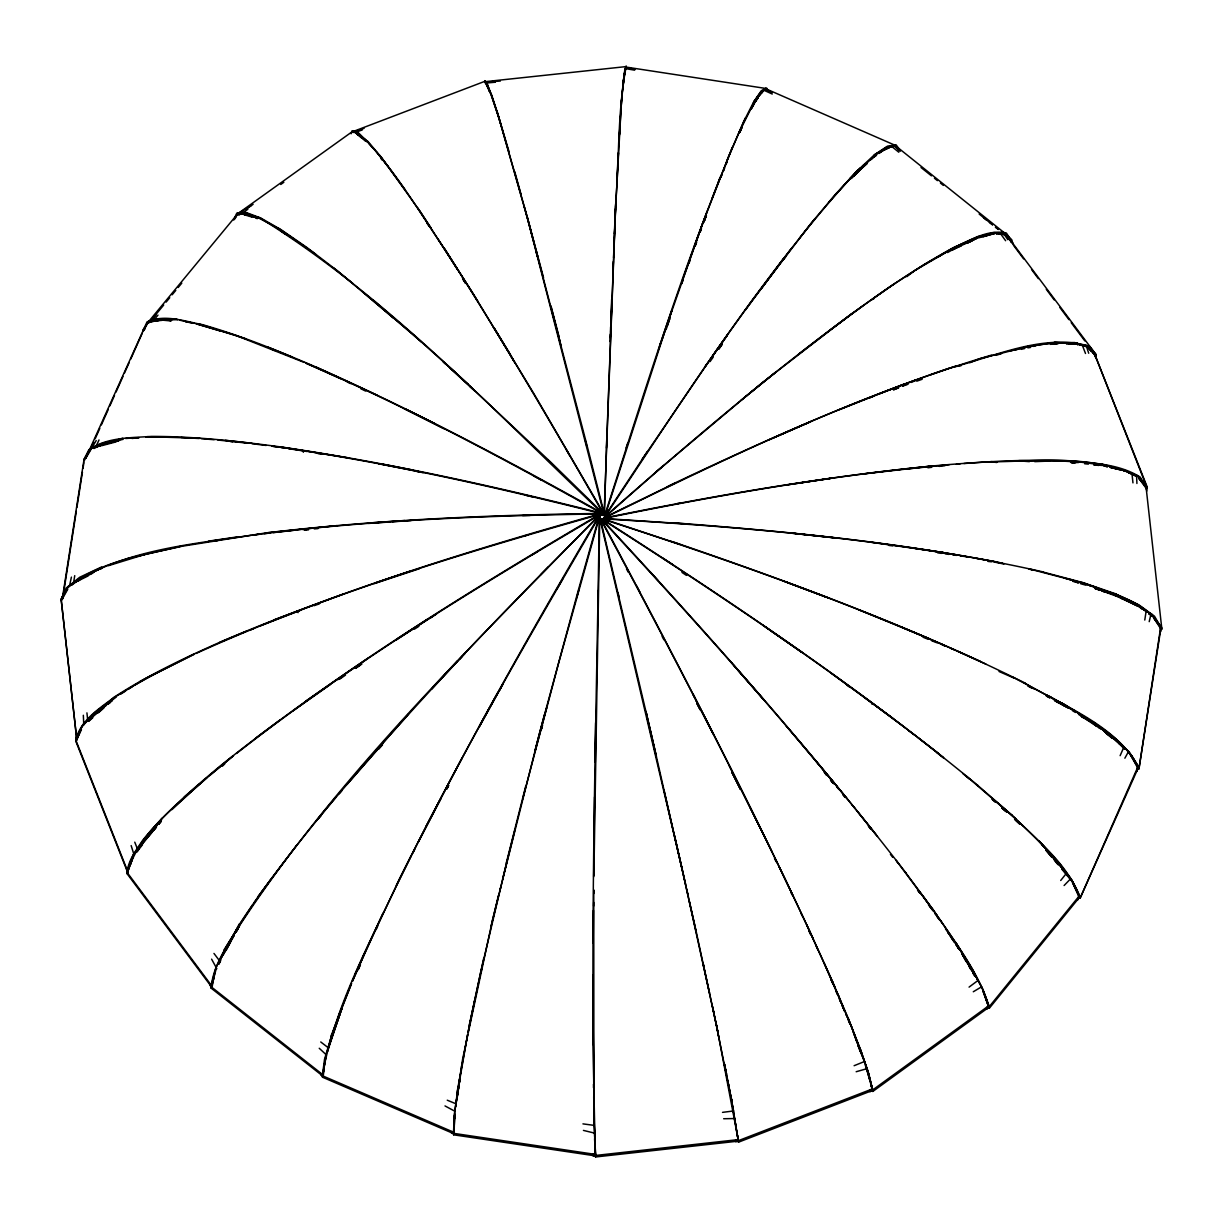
<?xml version="1.0" encoding="UTF-8"?>
<svg xmlns="http://www.w3.org/2000/svg" width="1223" height="1223" viewBox="0 0 1223 1223"><rect width="100%" height="100%" fill="white"/><g stroke="black" fill="none" stroke-linecap="round" stroke-linejoin="round"><path stroke-width="1.5" d="M593.063 974.991L593.048 1044.61M593.14 1018.392L594.026 1117.195M593.201 943.239L593.43 910.325M717.84 1031.784L694.802 925.2L651.737 736.124L600.218 518.155L599.255 518.842C596.304 731.507 589.073 944.324 595.54 1156.973L738.386 1141.12L731.171 1097.474M593.736 893.57L593.766 889.901L593.889 1114.229M593.69 876.738L594.577 796.953M593.889 875.607L599.759 517.619L598.659 518.032L577.929 591.626L539.389 733.571L492.349 920.674L462.646 1058.95L454.696 1111.982L453.519 1133.324L453.657 1134.822L595.708 1155.918L595.173 1147.403M595.968 719.965L596.09 712.367M593.629 906.121L593.675 902.314M595.066 760.339L595.616 722.762M594.179 849.588L594.271 843.855M595.311 762.265L596.014 716.158M598.062 601.594L598.276 590.449M599.698 521.395L599.759 517.619L599.912 519.102M62.281 596.625L62.205 599.301L84.051 459.313L88.851 449.758C107.104 437.192 130.234 437.895 151.438 436.412C194.503 436.336 237.354 441.151 279.991 446.838C387.92 462.554 494.474 486.357 600.218 512.834L600.783 515.418L600.355 514.333M1160.581 630.09L1160.642 627.414C1145.11 599.377 1109.368 593.308 1081.881 582.469M1160.719 631.588L1160.642 627.414L1138.949 768.885L1129.379 753.353L1131.994 755.967L1138.949 768.885L1160.795 628.912L1153.579 617.569M606.455 448.061L615.643 204.302M605.63 515.846L604.529 516.274L604.376 514.776L606.761 438.828M610.094 341.614L610.629 326.847M454.574 1115.315L454.1 1133.843L451.486 1133.094M610.904 319.509L611.653 299.36M610.69 332.044L611.836 300.72M614.359 233.669L615.995 196.872M615.658 206.779L615.811 202.987M618.395 153.043L618.257 156.483L618.471 152.722M320.747 1041.965L328.177 1047.683L342.104 1008.211M610.216 337.838L610.369 334.139M626.237 66.027L624.815 69.344L621.483 101.28L615.566 208.751L604.07 515.739L605.033 515.051M612.983 270.925L613.365 261.508M613.533 257.747L615.566 208.751M615.888 206.519L616.071 202.773M616.728 184.474L617.875 161.084M615.826 200.587C619.327 156.238 617.6 110.712 626.1 67.082L765.629 88.423L766.469 89.554M620.749 111.492L622.094 93.911M621.819 98.941L621.987 95.791M454.054 1127.698L453.657 1134.822L454.971 1114.153L454.711 1116.798M454.543 1118.816L454.742 1115.254M619.557 134.499L619.755 130.999M619.037 140.003L621.743 98.299M624.846 71.882L624.968 69.91L624.326 75.734M490.148 92.81L484.996 81.696L625.993 66.608L626.375 67.525M623.149 84.158L624.999 69.665M213.964 953.436L219.574 960.85L234.113 935.243M622.079 94.217L623.562 78.838M623.21 85.457L623.547 82.033M457.601 1090.412L454.161 1116.278L453.519 1133.324L595.555 1154.42L592.834 1154.374M458.701 1086.238L455.965 1103.803L447.251 1100.196M455.659 1106.723L459.817 1078.197M251.831 217.037L244.676 214.866L244.845 213.475L252.397 216.868M325.15 1058.491L323.224 1076.408L320.9 1075.017M458.105 1089.754L460.23 1075.904M457.02 1098.85L458.946 1086.039M459.496 1082.386L460.047 1078.732M1144.774 620.046L1146.196 610.812L1129.486 601.181L1120.772 598.154L1120.62 596.656L1093.117 586.337L1063.75 577.898M62.648 598.934L76.33 511.214M76.911 507.469L82.445 472.017M83.026 468.271L83.898 462.676M324.019 1067.939L322.551 1077.234L454.1 1133.843M324.905 1062.359L325.486 1058.644M485.088 82.262L485.271 81.161L352.438 131.778L353.202 132.573M456.943 1095.793L467.629 1034.459L457.219 1091.39M459.924 1079.405L457.096 1097.291L457.754 1091.894M602.312 513.859L602.129 515.021L602.175 512.376L551.038 462.416L455.46 372.556L412.182 333.741L337.303 270.711L306.606 247.26L280.938 229.588L260.591 217.923L245.823 212.405L236.803 213.092L233.669 219.972L238.363 212.97L260.591 217.923M978.217 785.732C859.509 687.83 731.568 601.854 602.159 518.873L601.976 520.02C695.673 620.994 787.429 723.863 873.558 831.395M74.741 575.666L73.502 583.172L88.148 575.911M459.282 1082.737L459.863 1079.221M86.925 712.856L87.75 720.408L92.107 717.228L92.428 715.363L106.019 705.671M623.226 81.146L625.993 66.608M99.017 439.944L95.822 446.884L100.133 446.105L100.439 444.499L111.125 442.833M461.484 1067.175L462.187 1063.704M469.235 1025.18L483.819 957.777M69.405 586.444L71.408 577.118M215.187 970.573L211.992 987.511L210.111 985.57M481.235 971.154L482.015 967.76M474.86 999.604L468.042 1032.288L480.731 972.04L506.796 861.772M1149.207 621.666L1150.935 614.252L1151.088 615.75M490.882 927.065L498.48 895.267M624.173 74.878L624.739 72.661M502.607 879.123L514.593 831.151M506.322 862.811L525.798 785.839M545.626 711.725L546.559 708.041L534.787 752.466M499.672 891.246L500.604 887.577M522.603 799.154L558.743 662.713L599.469 516.977L598.292 517.1C528.336 635.884 460.612 756.089 399.172 879.52C369.912 943.132 334.475 1006.055 322.398 1075.736L322.551 1077.234L325.777 1056.779M214.3 976.015L211.12 988.138L323.224 1076.408M534.986 750.555L544.556 714.339M541.514 729.091L542.462 725.529M541.544 728.77L542.477 725.27M576.675 597.925L578.662 590.571M331.693 1035.101L324.508 1059.332L322.398 1075.736L453.947 1132.345L451.333 1131.596M327.305 1051.337L331.83 1036.6M1137.054 769.542L1137.818 766.974C1123.081 736.063 1089.25 721.05 1062.053 703.057M1137.207 771.04L1137.818 766.974L1080.108 898.217L1137.971 768.472L1131 755.569M128.339 870.103C140.706 830.555 177.564 804.948 206.779 777.828M130.678 864.355L132.283 859.05M332.549 1034.612L339.474 1013.561L351.582 983.414L331.051 1035.942M351.108 133.781L352.025 130.815L357.957 132.344C393.195 166.297 417.532 209.592 444.989 249.645C500.329 336.157 552.276 424.763 603.352 513.828L603.505 515.326L604.101 512.926L586.841 444.668L527.449 217.602L497.868 113.968L491.585 94.706L485.271 81.161M604.865 518.292L604.666 515.418C647.64 382.646 688.182 248.559 744.119 120.527M658.509 349.564L671.58 310.902M327.535 1051.49L341.507 1009.128L331.188 1037.44M626.084 447.954L627.873 442.634M661.75 340.483L671.931 310.504M666.092 329.629L669.669 319.05M718.344 182.273L719.476 178.955M681.486 283.889L682.709 280.312M694.328 246.419L707.139 211.319M667.345 325.7L670.296 317.139M330.271 1040.161L341.706 1008.379M330.424 1041.66L339.627 1015.059M681.639 283.736L683.183 279.929M699.984 232.202L701.207 228.716M703.668 221.776L705.503 216.578M724.398 168.025L723.236 171.296L724.658 167.964M725.545 164.738L727.868 158.18M681.761 282.039L702.935 222.662L732.302 147.249M695.383 245.747L696.667 242.154M659.671 345.941L660.924 342.425M702.935 222.662L667.192 324.202L605.492 514.348L604.376 514.776M689.084 263.098L690.353 259.566M132.696 858.072L126.993 873.604L211.992 987.511M700.198 232.08L701.482 228.579M703.76 222.387L706.435 215.263M76.178 737.209L76.82 739.823L81.681 727.119L94.813 712.596L116.047 696.437L145.14 678.826L194.396 654.244M711.679 199.532L720.194 177.259M738.57 133.429L755.585 99.476L762.067 91.068M726.003 164.646L727.333 161.344M721.004 177.09L722.35 173.742M728.266 157.217L745.556 117.729M624.953 70.842L625.366 69.91M363.919 954.888L352.377 981.427C422.684 820.373 510.893 667.88 599.362 516.289L598.185 516.106C465.489 653.082 325.119 787.26 223.84 950.195M358.293 969.656L360.449 964.672M1120.13 755.661L1123.891 747.1L1119.183 743.752L1118.525 741.857L1106.907 733.815M739.716 132.298L741.994 127.161M85.809 458.014L147.035 321.878C164.815 313.898 184.413 321.267 202.391 324.645C241.512 335.744 279.18 351.23 316.497 367.267C413.909 410.546 508.141 460.551 601.166 512.483L601.288 513.629C495.544 487.029 388.975 463.104 281.03 447.297M90.578 449.131L93.667 442.206M95.211 438.751L99.827 428.371M101.371 424.901L108.327 409.338M109.856 405.883L114.488 395.503M116.032 392.033L122.973 376.47M124.517 373L129.149 362.62M130.693 359.165L142.265 333.222M354.838 974.838L382.921 913.275M357.972 969.64L360.219 964.611M603.321 514.012L602.832 515.082L603.168 512.513L533.794 393.5L471.833 291.563L420.299 211.686L381.714 157.736L367.894 141.364L353.05 131.075L237.461 213.918L235.03 218.795M905.998 873.039C810.987 749.561 707.139 633.178 601.456 518.797L600.967 519.867C674.928 657.959 747.329 796.953 813.356 939.035M216.119 969.075L211.12 988.138C213.031 963.923 228.93 943.789 240.228 923.12C264.825 885.498 292.587 850.138 320.946 815.313C408.192 710.38 502.684 611.745 599.423 515.586L598.337 515.128C468.226 591.504 339.23 671.014 221.088 765.216C193.402 788.346 165.839 811.95 142.908 839.956C136.043 850.306 127.742 860.747 126.993 873.604L131.748 858.76M218.336 964.183L223.992 951.677L239.54 925.291L235.932 932.033M219.07 963.785L220.553 960.498M222.769 955.576L224.833 951.02M739.686 132.527L741.948 127.544M357.957 969.304L360.204 964.335M376.118 929.618L377.662 926.315M81.452 729.627L75.887 741.428L128.002 873.222L126.703 870.868M740.037 131.671L741.49 128.598M751.549 107.838L755.585 99.476L755.738 100.974L757.893 98.176M85.763 458.289L96.204 440.525M225.858 949.277L234.006 934.999M396.374 885.345L410.806 856.497M352.407 132.374L353.05 131.075M176.968 319.188L149.007 321.252L142.892 329.996L143.03 331.479L147.188 323.376L149.16 322.75M144.482 329.17L147.891 322.505L238.363 212.97M743.722 121.505L753.842 101.601L761.348 90.685L766.531 87.949L767.937 90.67M751.411 108.343L757.924 97.366M755.738 100.974L761.898 91.282L762.219 92.566M418.434 841.928L441.014 798.558M446.747 788.636L448.489 785.319M446.93 788.881L448.627 785.655M720.271 177.457L721.86 174.446M425.65 827.084L462.34 757.557M446.762 788.85L448.505 785.548M499.213 690.919L502.867 684.33M239.402 923.793L215.982 967.592L210.983 986.64L323.071 1074.91L320.747 1073.519M218.825 964.03L220.629 960.667M226.026 950.561L230.536 942.138M412.885 852.905L414.643 849.603M446.456 788.636L448.275 785.319M1124.87 758.214L1128.447 751.671M751.35 108.969L753.98 104.169M479.554 725.759L497.471 693.166M478.942 727.563L500.956 687.601M597.527 519.561L599.362 516.289L599.622 518.476L598.444 518.598M557.061 588.767L562.687 578.999M222.632 954.078L238.837 926.025M223.656 954.016L234.204 935.259M67.754 589.287L61.288 600.631L76.759 739.441M238.959 926.178L235.81 930.627L235.963 932.125L239.494 926.117M1077.708 898.355L1079.129 896.062L1072.8 881.722L1059.256 863.193L1038.648 840.721M1077.86 899.853L1079.129 896.062L989.193 1006.743L989.331 1008.241L1079.267 897.56L1072.953 883.205M642.044 459.512L717.901 348.173L751.717 301.011L810.987 223.442L835.737 193.983L856.788 171.251L874.537 154.664L887.516 146.133L896.184 144.895L900.449 150.979L894.686 145.109L766.118 88.912L760.951 91.664L753.46 102.579M138.734 849.144L136.9 851.957L142.541 844.65M156.452 826.931L137.557 849.221L134.759 842.158M136.059 852.156L143.06 841.455L155.871 826.916M240.855 922.937L252.702 904.821M235.963 932.125L238.026 928.96M606.104 517.772L604.926 517.604L604.789 516.106L647.242 451.684M604.819 516.916L605.996 516.779L605.844 515.28C684.681 396.955 761.165 275.618 857.43 170.394M758.917 95.929L762.953 91.404M753.597 104.077L757.679 98.13M143.03 331.479L145.078 328.574M708.82 361.656L727.349 335.301M710.059 361.595L713.33 356.948M718.772 349.197L722.044 344.55M728.021 334.047L705.258 366.396L707.444 363.46M761.73 288.215L791.296 248.529M254.109 902.757L270.405 879.994M718.895 348.815L722.12 344.305M783.851 259.261L786.083 256.219M145.292 839.59L156.498 826.672M257.64 897.009L297.204 844.527M745.22 310.306L783.607 258.405M161.986 818.309L133.185 854.846L126.856 872.106L211.854 986.013L209.974 984.072M154.067 830.035L156.376 827.115M158.669 824.195L160.977 821.275L158.379 824.073M799.353 238.302L814.701 218.978M1060.708 880.484L1066.548 873.161L1054.394 859.219M604.101 512.926L603.352 513.828L601.41 510.587M832.771 982.13C762.204 824.333 682.006 671.06 600.783 518.552L600.05 519.469L681.807 867.887L716.617 1025.883M863.942 164.677L855.045 174.782M151.652 319.631L163.714 305.016M166.129 302.096L169.752 297.709M172.153 294.789L175.776 290.417M178.191 287.497L181.814 283.109M141.348 843.427L161.482 820.098M151.897 832.45L141.486 844.925L141.761 842.922L144.039 841.027M316.115 820.908L336.356 796.662M157.981 315.106L153.165 320.839L155.703 321.053M346.965 784.509L382.554 743.997M829.179 201.719L859.952 168.071M158.776 824.287L160.947 821.825M378.717 749.164L382.493 744.868M150.964 320.502L156.024 314.815M357.177 771.988L408.513 714.049M459.879 658.968L464.985 653.525M753.842 101.601L765.629 88.423M339.184 793.727L341.737 790.868M888.464 146.867L887.011 148.472L888.892 148.197M81.268 728.189L75.887 741.428L75.75 739.93C80.611 719.781 99.675 708.453 114.993 696.606C149.481 674.316 186.737 656.904 224.222 640.332C345.681 588.92 471.879 549.769 598.75 514.21L599.82 516.427L598.903 515.709M87.796 720.989L93.896 714.247L112.348 700.213M88.606 721.111L94.951 714.079M851.391 178.558L866.725 163.469M317.659 819.425L321.435 815.344M432.575 687.662L457.601 660.695M431.581 689.252L462.325 656.201M540.52 574.902L548.378 566.891M596.885 518.292L599.423 515.586L599.576 517.084L598.49 516.626M853.899 176.112L860.105 169.569M1064.102 885.528L1070.645 878.756L1070.782 880.254M171.969 809.611L199.823 783.76M871.357 159.235L877.594 153.089L888.754 146.714M96.357 713.024L102.228 707.368L110.146 702.522M828.537 202.544L830.983 200.19M986.594 1007.737L988.566 1005.887L983.231 990.309L972.071 968.845L955.224 941.786M986.732 1009.235L988.704 1007.385L988.566 1005.887L872.672 1089.953L872.825 1091.451L988.704 1007.385L983.384 991.807M656.354 471.619L761.394 383.411L851.147 314.143L889.901 286.763L923.946 264.672L952.839 248.162L976.244 237.4L993.871 232.553L1005.505 233.654L1096.007 354.609L1096.144 356.107L1087.278 347.057M222.234 766.271L224.757 763.947M870.7 159.816L874.69 156.162M157.538 824.027L160.351 821.474M878.909 153.517L882.41 150.337L886.155 149.038M114.993 696.606L82.889 724.75L75.75 739.93L127.849 871.724L126.55 869.37M88.622 721.356L92.81 717.687M98.39 712.78L103.97 707.888M108.159 704.219L112.333 700.55M991.532 355.083C857.568 395.09 730.987 455.827 605.798 517.268L604.712 516.794L663.447 465.489M741.092 400.242L775.382 372.358M184.291 796.983L232.553 756.227M877.594 153.089L849.97 178.619L867.122 163.653M209.576 775.458L233.532 755.829M604.712 516.794L607.586 514.44M91.97 715.73L116.231 697.018M92.107 717.228L101.83 709.309M748.69 394.112L774.327 373.397M830.983 329.461L862.765 305.933M71.622 585.328L79.877 578.754L93.774 572.211M80.932 578.861L78.012 581.2L78.333 579.457L91.863 573.725M236.513 753.49C350.741 664.135 474.707 588.156 599.683 514.944L596.579 516.901M906.793 276.688L914.055 271.093M799.062 353.829C848.67 315.733 898.63 277.499 953.695 247.489C970.267 240.427 987.557 228.991 1006.361 233.012L1012.017 241.573L1001.499 231.927M743.905 397.796L746.917 395.518M852.079 313.501C766.531 376.699 685.461 445.707 605.951 516.274L604.789 516.106M969.075 987.114L978.079 980.403L962.088 954.169L974.639 974.991L972.224 970.343M255.592 738.172L280.22 719.843M246.847 208.781L251.479 205.479M280.755 184.49L283.843 182.273M293.092 710.777L330.057 684.742M244.676 214.866L241.619 213.597L247.826 209.286M873.803 298.137L894.961 283.415M339.382 679.346L345.513 675.096M305.567 701.253L367.985 658.264M355.648 668.354L361.886 664.058M430.175 618.135L436.504 614.084M237.461 213.918L253.115 204.317M954.995 248.728L962.623 243.667M82.384 578.189L88.423 574.183L93.33 572.578M873.91 155.52L886.874 146.974L895.526 145.736L1004.343 232.813L1011.88 240.075L1008.883 237.721M878.94 153.364L883.205 150.551L874.537 154.664M884.688 149.588L887.653 147.631L893.264 146.836M874.048 157.018L876.509 155.397M937.506 257.411C955.606 246.205 975.205 236.253 996.393 232.783M337.915 679.606L341.064 677.557M355.205 668.324L359.929 665.236M397.246 638.865L427.653 619.144M395.931 640.149L433.278 615.995M120.894 694.022L125.572 691.026M128.675 689.023L132.986 686.179M414.429 629.142L418.893 626.314M531.256 555.349L537.738 551.542M914.896 270.466L957.15 245.899M973.294 991.761L981.457 986.885M996.011 232.874L992.862 234.357M599.545 514.929L600.233 515.861L599.392 513.431C487.931 515.051 376.378 519.851 265.605 532.953C198.86 544.113 126.366 547.247 68.534 586.169L61.15 599.148L61.288 600.631L67.25 588.156C98.803 561.158 142.25 555.349 181.447 546.406M947.565 252.565L953.833 248.988M134.897 685.033L156.987 672.726M952.534 250.042L955.698 248.284M93.208 448.321L102.793 443.078L122.254 438.935M100.133 446.105L102.931 444.576M89.493 450.981L84.188 460.811L84.051 459.313L91.083 448.535L122.743 438.231M94.049 448.505L101.937 444.209L119.441 440.463M869.905 1090.259L872.289 1088.959L868.254 1072.449L860.166 1048.768M870.042 1091.757L872.442 1090.457L872.289 1088.959L738.356 1140.677L716.449 1024.828M666.994 486.968L670.265 485.21C761.455 441.931 853.776 400.548 949.43 368.108C993.626 357.101 1043.601 332.625 1089.54 346.277L1096.007 354.609L1087.14 345.559L1079.741 344.794L1085.779 346.598M765.781 89.921L766.668 89.447M139.774 681.608L193.341 654.381M77.859 579.702L101.601 568.145M863.728 164.922L866.327 163.592M870.883 300.201L874.2 298.504M981.259 236.024L967.592 242.934L971.995 240.916M769.542 439.638L811.017 421.461M884.581 149.894L888.739 147.937M890.115 147.28L894.686 145.109M101.601 566.968L79.724 577.256L66.195 588.034L61.15 599.148L76.82 739.823M957.288 247.398L977.223 238.24M956.554 248.009L961.232 245.869M196.047 653.479C325.96 594.47 463.013 553.056 600.096 514.363L596.503 515.54M983.002 236.788L991.165 234.449M675.432 482.917L604.468 517.451L604.605 518.949M607.953 515.907L604.468 517.451L605.385 518.185C714.385 495.911 824.149 476.695 934.922 465.764L864.034 473.882M778.654 435.663L809.657 422.195M869.721 397.888L873.161 396.42M878.328 394.203L916.654 379.665M218.902 642.748L246.236 631.282M104.322 444.285L110.101 441.931L114.794 441.595M902.467 385.918L907.604 383.839M911.043 382.447L921.316 378.289M969.808 362.711L978.568 359.165M854.113 1065.707L864.523 1061.503L862.674 1056.917M839.574 409.613L903.69 384.236M772.951 437.987L776.422 436.626M260.453 625.779L301.5 609.941M274.334 619.725L343.541 593.996M362.329 129.898L355.19 132.481L361.442 137.863M249.951 630.074L253.513 628.79M108.465 565.683L144.818 554.478M902.757 386.116L908.016 384.251M916.791 381.163L922.157 379.268M364.118 128.323L353.386 132.023L358.385 133.307M929.939 374.957L955.484 366.151M313.99 605.706L319.325 603.887M375.965 582.683L409.659 571.355M374.437 583.585L419.382 568.71M524.331 536.026L527.877 534.864M147.891 322.505L159.311 318.882L177.839 319.799M159.449 320.38L156.972 321.16L157.232 319.662L170.991 320.946M1037.119 345.176L1033.236 346.415M150.704 322.261L158.593 319.753L170.165 320.334M996.531 234.281L1000.139 233.134L1005.627 240.717M996.057 355.327L1001.454 353.661M1010.458 350.863C1032.319 345.314 1055.052 341.232 1077.677 343.449M96.449 569.994L101.738 568.481M856.176 1071.73L866.969 1068.673M979.547 358.767L1030.5 345.926M978.889 237.782L994.849 233.394M99.98 444.622L123.095 439.347M101.906 445.631L116.154 441.855M127.116 558.712L182.273 545.932M1021.22 349.35L1024.736 348.494M735.604 1140.264L738.249 1139.622L738.509 1142.175L872.442 1090.457L871.082 1084.954M735.742 1141.762L738.386 1141.12M1138.781 478.545L1147.25 488.267L1140.065 476.97C1119.259 464.083 1094.111 463.165 1070.431 460.857C1024.813 458.915 979.21 461.897 933.776 465.856C822.957 476.71 713.116 495.85 604.055 518.017L604.193 519.515M1050.389 344.382L1059.531 342.623M786.817 484.95L832.527 478.025M183.312 546.054L251.281 535.277M962.333 243.851L965.849 243.239M160.672 320.441L165.778 319.6L170.975 320.671M676.854 503.662L682.403 502.791M1025.348 346.996L1053.507 342.654L1074.665 342.547L1088.562 346.675L1096.297 357.345M1027.87 347.852L1030.637 347.424M1050.954 344.29L1058.109 343.709M607.709 517.451L604.055 518.017L604.758 518.965C736.032 526.501 867.443 537.677 996.806 561.938M208.567 541.147L236.696 536.989M796.647 483.467L830.952 478.376M977.085 236.742L988.811 235.045M1004.343 232.813L998.167 233.7L1002.906 234.159M895.985 146.439L898.936 150.108M905.158 469.158L949.293 464.679M955.453 366.564L960.957 365.799M252.993 535.032C368.23 520.142 484.553 515.678 600.646 513.92L596.946 514.149M722.518 1112.364L733.601 1110.958L732.623 1106.035M927.921 467.782L931.712 467.308M939.295 466.391L944.966 465.703M956.34 464.312L960.116 463.853M253.115 535.062L260.468 534.176M264.137 533.732L269.656 533.075M273.325 532.632L293.612 530.385M790.41 484.262L794.094 483.849M594.577 1138.705L595.54 1156.973L595.387 1155.475L738.249 1139.622M604.666 515.418L605.844 515.28M304.802 530.247L308.517 529.849M265.605 532.953L336.814 525.645M131.962 438.461L139.04 437.758M486.097 83.026L495.376 82.216M241.619 213.597L246.48 213.215L259.857 218.214M500.36 81.024L485.378 82.155L485.516 83.653M236.956 214.591L238.5 214.468M240.136 214.346L245.961 213.903L257.503 218.214M302.998 529.697L306.744 529.437M314.25 528.886L318.011 528.611M210.585 541.132L217.556 540.642M963.923 463.532L992.174 461.575M370.187 522.94L404.859 520.555M368.551 523.429L388.899 522.053M392.598 521.808L411.111 520.555M125.602 438.491L138.596 437.666M145.705 437.207L171.648 437.238M1014.05 349.747L1017.383 349.549M522.634 515.571L530.109 515.433M1072.174 462.783L1078.701 462.477M1079.267 344.886L1082.141 344.764L1085.504 353.493M1034.734 461.637L1049.502 461.071M985.524 461.897C1036.324 461.897 1092.047 453.152 1139.01 477.108L1146.043 486.892L1146.685 489.49M723.664 1118.739L734.977 1118.541M155.061 437.223L164.142 437.07M1018.759 460.612L1075.017 461.316M156.834 319.662L172.565 319.539M1053.66 344.152L1056.672 344.137M1066.548 344.091L1077.203 343.418L1077.815 344.932M1123.891 470.977L1126.536 470.993M147.188 436.672L200.068 438.262M592.987 1155.857L595.708 1155.918M181.019 437.467L199.257 438.522M674.622 523.077L678.352 523.169C800.79 532.571 923.503 544.785 1043.433 571.997M1071.44 462.691L1075.155 462.814L1070.584 462.355M1056.886 460.781L1080.306 462.095L1107.06 465.627L1127.056 471.13M980.326 661.368C858.225 605.66 731.522 560.822 603.933 519.546L603.505 518.46L683.917 523.734M1094.356 464.786L1107.06 465.627L1107.212 467.125M791.419 533.197L838.412 538.181M1022.703 461.132L1029.369 461.652M201.046 438.66L214.117 439.73M217.847 440.035L248.376 443.246M1004.48 234.312L1006.498 234.51L1012.017 241.573M1003.793 234.969L1005.658 235.152L1013.026 244.126M1084.618 463.746L1088.409 464.113M1094.081 464.679L1101.648 465.428M1093.912 464.923L1098.911 465.428M1054.501 342.226L1063.276 343.128M1074.13 344.229L1068.535 343.663L1078.426 344.412M603.505 518.46L607.265 518.858M1110.606 467.476L1120.681 469.968M801.447 534.268L836.731 538.12M247.596 215.08L251.648 215.538L257.197 218.672L257.059 217.174L244.524 213.368M990.141 461.744L996.883 462.493M988.031 561.418L991.578 561.816M995.125 562.213L1003.915 564.048M888.953 545.443L892.698 545.871M915.094 548.439L958.45 555.166M225.292 440.311L252.259 443.414M252.121 443.704L266.201 445.462M279.18 447.068L271.766 446.15L277.3 447.052M937.72 552.872L941.465 553.377M945.226 553.881L948.972 554.386M952.717 554.89L956.462 555.395M960.223 555.884L969.594 557.153M582.943 1123.876L594.256 1125.389L594.195 1120.36M870.745 542.232L943.652 552.536M281 447.587L284.699 448.122M288.399 448.658L306.897 451.486M795.118 533.442L798.894 533.977M598.337 517.604L599.499 517.788M279.991 446.838L348.295 457.861M415.789 471.222L423.158 472.705M625.442 68.61L634.661 70.17M185.544 321.802L194.304 323.346L179.689 320.197M1067.358 342.975L1073.412 344.045M635.027 69.314L625.87 67.601L626.023 69.1M973.462 557.81L1002.508 563.176M317.949 453.611L321.649 454.314M229.037 441.151L232.706 441.87M380.307 463.716L413.573 470.228M378.671 463.777L419.489 471.818M1128.783 472.949L1131.963 473.591L1132.957 482.871M1089.8 585.939L1095.212 587.055M524.514 494.979L533.625 497.134M196.093 323.728L235.275 335.209L304.221 362.436M1103.345 465.825L1106.739 466.605M1110.148 467.4L1116.951 468.975L1101.495 463.93M1118.541 469.342L1124.946 470.824L1135.922 476.313M1029.827 569.062L1087.675 584.212M583.432 1130.404L594.485 1133.094M1137.91 606.195L1140.631 606.898L1141.304 608.657M358.522 134.805L357.238 134.469L357.315 133.154L361.763 137.74M356.413 133.414L366.732 141.669M196.062 323.805L220.339 331.02M1042.348 571.86L1082.951 582.591L1114.887 593.568L1138.827 604.819L1154.497 616.193L1161.85 629.065L1154.145 618.7M1072.647 581.277L1077.876 582.683M1080.582 583.692L1086.009 585.206M671.106 541.376L674.683 542.416C793.758 583.264 912.22 627.002 1025.103 683.061M198.63 323.835L245.533 338.725M1089.143 347.607L1096.144 356.107L1092.75 351.551M1103.605 591.703L1101.954 590.816L1120.62 596.656L1141.151 607.158M1028.788 568.924L1032.212 570.04M1129.288 472.995L1137.436 475.655L1147.113 486.769L1094.998 354.991L1147.25 488.267L1139.622 478.178M938.27 753.276C830.983 669.302 717.809 593.14 602.985 519.913L602.863 518.751L680.019 544.373M783.179 580.986L828.292 597.833M1094.616 588.049L1115.024 595.066L1138.965 606.318L1146.257 611.607M1095.013 588.431L1100.226 590.22M1101.954 590.816L1117.363 596.549M602.863 518.751L606.287 520.02M1094.998 588.477L1100.165 590.419M792.733 584.594L826.61 597.344M901.978 627.399L943.529 644.995M922.983 637.214L928.181 639.293M931.651 640.699L936.864 642.778M942.077 644.873L945.547 646.264M950.745 648.358L954.215 649.749M999.008 671.488L1013.974 678.062M859.265 610.017L929.266 638.651M267.913 347.087L291.869 356.917M786.741 582.179L790.211 583.6M305.857 363.124C407.534 407.137 505.298 459.603 601.991 513.522M1069.055 579.029L1078.472 583.004M305.949 363.2L340.422 378.626M957.899 651.385L985.784 664.013M763.733 90.181L772.263 94.049M316.497 367.267L377.188 395.258M1120.772 598.154L1134.608 604.636M1066.441 706.94L1074.864 710.93M765.292 89.355L772.141 92.627M1027.626 685.782L1034.429 689.053M1046.338 694.802C1071.914 708.377 1096.756 723.664 1119.03 742.254M347.149 381.943L350.512 383.609M360.586 388.593L365.616 391.085M269.58 348.051L274.487 350.481M405.623 409.048L435.189 423.8M404.11 408.696L443.643 428.631M1012.033 676.732L1067.587 706.237M533.595 475.869L541.835 480.349M257.059 217.174L274.441 226.301L294.315 239.509M359.18 135.401L365.646 141.257L365.509 139.758L357.101 132.986M1024.079 682.648C1063.368 706.175 1115.942 725.01 1138.812 767.402L1129.242 751.855L1109.001 735.008L1116.905 740.878L1124.701 748.675M1028.451 686.271L1031.646 687.999M1046.475 695.963L1049.823 697.752M1054.333 700.336L1067.74 707.735L1059.5 703.21M1094.83 586.979L1100.532 590.052M445.004 1105.928L455.048 1111.34M1046.322 695.994L1049.624 697.798M1114.887 593.568L1137.084 605.996M1140.249 607.77L1151.791 614.236L1161.712 627.567M1115.024 595.066L1119.84 597.757M1148.718 613.931L1151.928 615.735L1149.1 613.671M261.263 218.749C389.204 298.229 493.725 410.897 602.694 513.584M1054.838 700.779L1058.14 702.675M662.897 558.162L672.268 564.323M1072.357 710.563L1075.43 712.459M1078.503 714.339L1101.449 729.397M1062.191 704.555L1064.836 706.175M1103.62 730.865L1114.398 739.365M762.678 625.106L802.854 652.914M681.975 572.425L686.455 575.391M277.927 227.875L315.565 254.094M281.076 231.086L285.601 234.204M602.159 518.873L605.217 520.983M1049.747 696.437L1058.782 702.721M771.117 631.022L801.279 652.012M936.91 752.711L944.003 758.367M846.668 685.048L849.786 687.234M865.38 698.18L905.524 728.006M908.857 730.88L915.049 735.359M962.654 773.41L969.64 779.28M1154.038 617.263L1161.85 629.065L1146.043 486.892L1146.822 490.989M830.386 672.619L892.759 718.222M765.843 627.154L768.824 629.341M1104.461 731.644L1107.488 733.892L1093.744 722.304M1092.888 723.404L1096.817 726.324M918.29 737.882L943.147 757.236M1106.479 733.8L1112.12 738.218M983.475 217.709L986.472 220.064M989.453 222.418L992.449 224.772M995.43 227.126L998.427 229.481L995.537 227.157M921.011 167.505L931.452 175.852M934.433 178.252L937.414 180.637M940.395 183.022L943.376 185.407M979.149 214.025L992.556 224.772M1022.688 825.494L1015.166 819.471M333.558 267.837L352.82 283.415M1082.936 717.611L1081.346 716.326L1099.294 726.768L1099.431 728.266M993.137 799.246C1017.995 819.899 1041.277 842.54 1062.191 867.199M891.536 146.301L898.798 152.218M1093.882 723.802L1096.725 726.156M966.567 776.269L1016.145 819.074M362.711 291.869L393.317 318.026M894.151 145.934L899.838 150.826M372.633 299.65L421.507 342.104M469.586 386.285L474.998 391.253M977.345 785.074L1012.109 815.221M991.792 799.032L995.384 802.043L992.556 799.628M1006.636 811.827L1001.713 807.669L1005.551 811.201M1002.325 808.25L1006.514 811.95M1014.586 819.41L1019.737 824.103M444.438 362.665L468.271 384.419M443.139 361.932L445.921 364.485M450.095 368.306L472.368 388.685M1041.828 844.665L1044.503 847.111M547.4 459.68L554.172 466.208M319.234 1048.264L326.205 1054.761M1011.222 814.579C1036.385 839.544 1066.609 862.811 1079.97 896.719L1071.317 879.154L1039.519 841.348M1016.16 820.648L1019.814 824.119M1045.894 849.802L1058.033 863.209M1115.911 740.481L1124.564 749.133M1012.889 242.643L1011.008 240.702L1011.146 242.2M650.575 572.303L658.142 580.65M1000.246 805.009L1006.025 811.017M1045.803 849.557L1060.265 865.318L1071.455 880.652L1061.671 869.018M1051.948 856.574L1045.864 849.939L1050.542 855.305M731.308 662.514L763.825 699.678M369.193 143.886L372.877 147.998M1055.25 860.656L1058.797 864.676M601.456 518.797L603.933 521.625M738.035 670.387L762.479 698.394M868.804 826.274L871.265 829.102M873.726 831.93L876.172 834.743M815.833 760.996L847.019 798.573M824.516 772.477L826.931 775.321M830.57 779.601L834.193 783.882M836.608 786.741L839.024 789.584M842.662 793.865L845.078 796.708M852.339 805.269L854.755 808.128M381.117 158.791L382.295 160.198M1045.772 850.123L1051.887 857.384M1054.333 860.289L1058.002 864.661M786.053 725.774L836.624 785.839M830.738 780.182L833.153 783.041L830.738 780.136M733.861 665.312L736.277 668.186M824.363 772.386L826.717 775.183M831.411 780.794L833.75 783.591M484.996 81.696L487.381 84.601M487.014 85.457L487.534 86.084L486.968 84.188L489.934 92.352M824.455 772.554L826.855 775.458M830.432 779.8L832.817 782.689M484.858 80.657L487.228 83.561L498.036 115.023L527.556 218.718L603.933 514.241L603 510.618M486.693 84.234L490.087 92.627M842.739 794.598L844.955 797.335M868.422 826.32L870.715 829.163M857.338 811.399L877.518 836.486M387.844 166.343L376.378 151.866M942.214 922.937L934.938 913.703M918.167 889.962C938.607 916.623 957.517 944.492 974.486 973.493M890.405 854.342L892.714 857.308M1088.699 348.173L1090.84 350.94M896.535 860.9L936.849 915.049M379.68 155.321L405.394 190.146M1013.424 245.227L1023.62 258.909M1031.555 269.534L1038.342 278.645M1046.276 289.285L1054.211 299.91M1059.882 307.508L1068.948 319.646M1071.21 322.689L1084.816 340.911M905.31 872.182L933.562 910.264M919.665 892.821L917.51 889.901L919.681 892.912M928.395 904.668L933.027 910.921M1073.274 883.128L1080.108 898.217L1072.25 882.242M1062.328 868.697L1067.618 875.928M1139.148 478.606L1146.18 488.39M960.009 949.476L948.054 932.645L954.322 941.756M895.878 860.059L898.018 863.086M895.526 145.736L898.813 150.414M932.874 909.423C953.65 940.456 978.003 970.573 989.193 1006.743L981.962 987.435L976.887 978.721M937.001 916.531L939.111 919.604M945.455 928.792L954.98 942.566M962.195 953.925L971.108 968.555M951.142 937.552L954.139 942.031M956.141 945.012L959.153 949.476M1003.655 233.471L1007.798 239.662M417.731 207.971L430.97 227.891M427.041 223.259L429.074 226.331M923.946 897.361L926.774 901.733M928.654 904.653L930.55 907.573M437.712 238.577L457.861 270.115M462.89 278.737L465.917 283.522M463.165 279.67L465.214 282.88M444.591 248.605L478.269 302.02M462.569 278.385L465.535 283.094M511.26 356.78L515.158 363.246M211.61 959.153L216.838 968.723M955.362 943.269L959.199 949.43M959.061 948.956L956.034 944.11L958.832 948.91M962.073 953.802L972.881 971.169M462.768 278.187L465.718 283.017M494.077 327.703L510.541 354.792M493.098 326.679L513.263 359.959M566.066 449.254L569.78 455.69M955.897 942.612L976.046 977.269M964.412 958.511L966.277 961.721M969.075 966.522L970.94 969.717M972.789 972.927L974.655 976.122M1095.151 356.489L1096.45 358.843M487.824 86.833L490.087 92.337M626.512 568.94L628.286 572.257M662.147 636.449L663.921 639.828M983.598 991.807L989.331 1008.241L982.757 990.676M636.74 586.046L640.225 592.834M696.743 703.118L700.06 709.554M600.783 518.552L602.511 521.915M713.865 734.931L692.967 694.037L694.649 697.431M695.765 700.015L712.826 733.341M696.774 703.179L700.183 709.844M732.103 771.988L740.725 788.927M750.203 807.547L772.019 851.865M732.424 772.844L740.679 789.37M775.749 859.708L777.431 863.086M800.759 912.832L802.349 915.996M729.305 765.858L764.665 836.884M740.389 789.339L731.966 772.432L740.358 789.08M774.495 858.393L776.101 861.741M779.189 866.908L793.33 896.352M836.654 991.761L838.947 996.623M816.307 946.434L817.927 949.889M824.424 963.709L851.575 1026.892L861.925 1053.89M809.198 931.269L810.742 934.571M790.7 891.919L792.091 894.884M809.06 931.07L810.543 934.219M806.691 924.848L835.11 987.588M858.225 1044.931L862.062 1055.388M831.319 980.051L832.481 982.635M831.395 980.25L832.924 983.613M831.441 980.556L832.955 983.965M835.829 990.615L837.312 993.993M844.604 1011.375L842.357 1005.765L844.481 1010.641M845.903 1013.898L847.31 1017.139L845.735 1013.653M848.731 1020.395L851.575 1026.892M809.305 930.825L810.803 934.311M832.328 981.136L848.594 1019.172L867.275 1069.33L872.672 1089.953L868.666 1073.412L860.595 1049.731L848.15 1018.209M835.951 990.752L837.495 994.36M839.482 999.053L841.241 1003.12M842.357 1005.765L844.573 1010.993M853.868 1033.466L859.524 1048.249M486.876 83.959L490.515 92.581M839.513 999.191L840.981 1002.707M848.166 1019.875L849.588 1023.284M867.107 1070.171L872.825 1091.451L871.021 1084.572M853.333 1032.38L863.025 1057.956M855.611 1038.312L856.926 1041.629M855.596 1038.51L856.895 1041.889M858.179 1045.252L860.778 1052.009M838.749 996.225L841.149 1002.585M857.751 1044.885L860.319 1051.795M865.487 1065.63L870.119 1081.132M860.319 1050.251L861.481 1053.676M865.425 1065.233L866.541 1068.52M865.777 1065.997L867.413 1070.813M491.065 94.202L500.681 123.829M1086.345 346.017L1088.715 353.248M131.151 845.582L134.01 854.678M496.951 111.125L508.906 151.224M514.715 171.556L520.983 194.151M524.101 206.167L533.702 241.757M535.796 249.584L537.723 256.754M535.827 250.516L537.279 255.959M527.449 217.602L543.562 277.743M535.903 250.073L537.356 255.546M559.324 339.031L561.204 346.277M552.613 314.082L553.576 317.705M551.176 306.576L559.11 336.937M536.071 250.791L537.478 256.219M550.564 305.337L560.272 342.608M585.343 440.54L586.75 445.936M868.391 1073.947L870.195 1081.285M617.997 592.589L619.266 598.032M647.196 717.886L655.727 754.484M601.074 521.839L600.218 518.155L600.355 519.653M656.384 756.288L645.958 711.373L646.799 715.088M674.637 835.813L685.629 884.275M663.997 790.134L681.807 867.887M686.684 889.121L688.381 896.505M689.176 900.663L696.361 932.767M712.428 1006.147L732.149 1102.901M703.332 965.253L704.096 968.692M703.194 963.77L709.554 992.969M731.308 1098.973L732.287 1104.4M725.453 1068.81L726.569 1074.069M716.816 1027.61L717.58 1031.264M703.057 962.73L704.112 967.79M716.754 1027.381L717.366 1030.332M717.977 1033.282L718.727 1036.859M724.184 1062.94L724.872 1066.273M727.838 1081.04L730.895 1096.817M724.092 1062.756L724.842 1066.425M713.208 1009.678L713.911 1013.24M724.735 1064.774L731.476 1100.012M727.746 1080.979L728.449 1084.572M725.392 1069.162L726.095 1072.846M731.323 1098.529L738.509 1142.175L737.408 1135.036M735.803 1124.105L735.986 1125.068M601.303 513.966L601.426 515.128L601.166 512.483M871.617 702.552L871.754 704.051M695.551 242.842L695.688 244.34M598.659 518.032L598.796 519.53M303.197 450.783L303.35 452.281M297.938 611.148L298.091 612.647M238.898 213.811L239.035 215.309M117.79 439.883L117.928 441.381M594.164 1118.693L594.011 1113.175L594.118 1116.859M594.974 1143.902L593.858 1111.676M595.387 1155.475L593.736 1112.731M83.332 715.272L83.775 724.796M1136.58 475.9L1136.916 483.482M593.981 1110.973L593.705 1096.771M593.491 1084.22L593.507 1087.813M705.992 216.318L704.066 221.577L705.946 216.349M898.645 387.783L893.447 389.847L898.645 387.752"/></g></svg>
